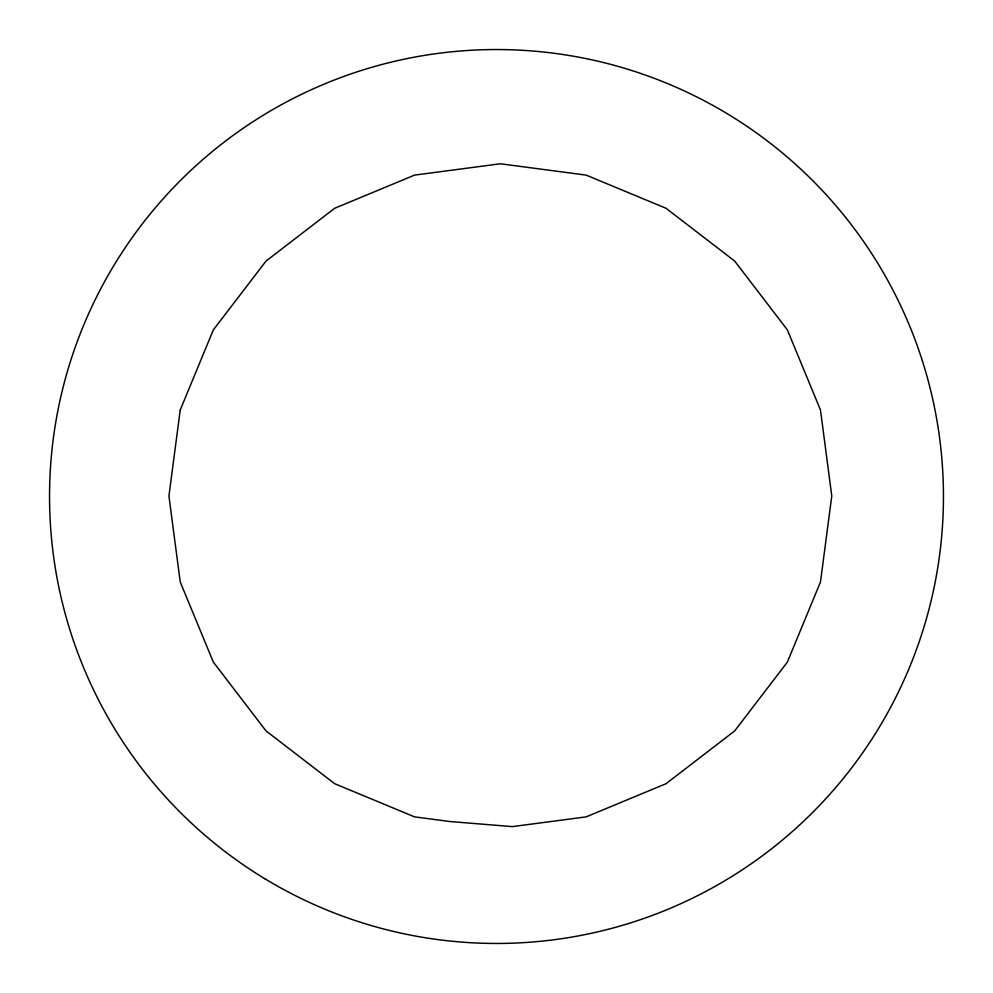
<?xml version="1.0" encoding="UTF-8"?>
<svg xmlns="http://www.w3.org/2000/svg" width="993" height="993" viewBox="0 0 993 993"><rect width="100%" height="100%" fill="white"/><g stroke="black" fill="none" stroke-linecap="round" stroke-linejoin="round"><path stroke-width="1.49" d="M180.229 410.01L168.934 495.991L180.229 581.972L213.346 662.095L266.012 730.898L334.653 783.688L414.577 816.879L449.755 821.521L512.4 826.61L586.131 816.879L666.067 783.688L734.708 730.898L787.375 662.095L820.479 581.972L831.774 495.991L820.479 410.01L787.375 329.887L734.708 261.085L666.067 208.294L586.131 175.103L500.36 163.783L414.577 175.103L334.653 208.294L266.012 261.085L213.346 329.887L180.229 410.01M264.771 878.693A446.949 446.949 0 0 0 943.35 506.082A446.949 446.949 0 0 0 281.379 104.724A446.949 446.949 0 0 0 264.771 878.693"/></g></svg>
